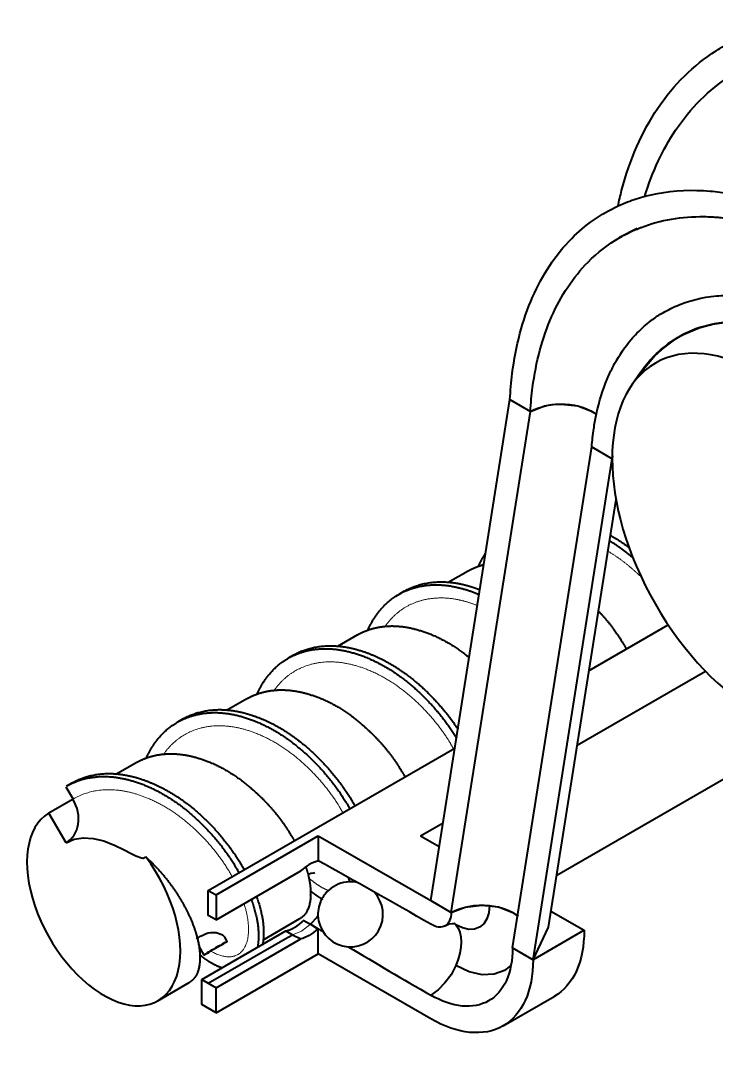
# Model space of a CAD drawing. Header units: inches. Extents: x 0 to 11, y 0 to 8.5.
# Drawn here: x 6.764 to 7.521, y 5.68 to 6.802 of the extents above; entities that cross this region are included whole.
import ezdxf

# ---------------------------------------------------------------- set-up
doc = ezdxf.new("R2010")
doc.units = ezdxf.units.IN
doc.header["$LTSCALE"] = 0.5
doc.header["$MEASUREMENT"] = 0
doc.layers.add('TANGENT_LINES', color=7, linetype='Continuous', lineweight=15)
doc.layers.add('Visible', color=7, linetype='Continuous', lineweight=40)

msp = doc.modelspace()

# ---------------------------------------------------------------- linework, layer by layer
at = {"layer": 'TANGENT_LINES', "flags": 128}
msp.add_lwpolyline([(7.0797, 5.8183), (7.0698, 5.8108), (7.0599, 5.8068)], dxfattribs=at)
at = {"layer": 'TANGENT_LINES', "extrusion": (0, 0, -1)}
msp.add_ellipse((7.2105, 5.7796), major_axis=(-0.0236, -0.0409), ratio=0.57735, start_param=3.316777, end_param=4.537204, dxfattribs=at)
at = {"layer": 'TANGENT_LINES'}
for points, weights, knots in [([(7.4034, 6.2244), (7.414, 6.2181), (7.4239, 6.2102), (7.4328, 6.203), (7.441, 6.1949)], [0.97813158491, 0.983509983555, 1, 0.985161370037, 0.97932025813], [0.462923116, 0.462923116, 0.462923116, 0.466666667, 0.466666667, 0.470035321, 0.470035321, 0.470035321]), ([(7.1605, 6.1423), (7.1697, 6.1554), (7.1825, 6.1631), (7.2075, 6.1782), (7.2402, 6.1716), (7.2506, 6.1695), (7.2612, 6.1653)], [0.975605053274, 0.974157378684, 1, 0.951056516295, 1, 0.983916673201, 0.978403636106], [0.32746656, 0.32746656, 0.32746656, 0.33333333, 0.33333333, 0.34444444, 0.34444444, 0.34809567, 0.34809567, 0.34809567]), ([(7.0401, 6.073), (7.0493, 6.0859), (7.062, 6.0935), (7.0869, 6.1086), (7.1197, 6.102), (7.1525, 6.0954), (7.1828, 6.071), (7.2132, 6.0466), (7.2319, 6.0151), (7.2337, 6.0121), (7.2353, 6.0091)], [0.975578683891, 0.974417400026, 1, 0.951056516295, 1, 0.951056516295, 1, 0.951056516295, 1, 0.995154035902, 0.991267683431], [0.21641448, 0.21641448, 0.21641448, 0.22222222, 0.22222222, 0.23333333, 0.23333333, 0.24444444, 0.24444444, 0.25555556, 0.25555556, 0.25665568, 0.25665568, 0.25665568]), ([(6.9198, 6.0036), (6.9289, 6.0164), (6.9415, 6.024), (6.9664, 6.039), (6.9992, 6.0324), (7.0319, 6.0258), (7.0623, 6.0014), (7.0927, 5.977), (7.1114, 5.9455), (7.1132, 5.9425), (7.1148, 5.9395)], [0.975557569024, 0.974681329467, 1, 0.951056516295, 1, 0.951056516295, 1, 0.951056516295, 1, 0.995152245399, 0.991264811678], [0.10536329, 0.10536329, 0.10536329, 0.11111111, 0.11111111, 0.12222222, 0.12222222, 0.13333333, 0.13333333, 0.14444444, 0.14444444, 0.14554498, 0.14554498, 0.14554498]), ([(6.821, 5.9544), (6.8459, 5.9694), (6.8786, 5.9628), (6.9114, 5.9562), (6.9418, 5.9318), (6.9722, 5.9074), (6.9909, 5.8759), (6.9927, 5.8729), (6.9943, 5.8699)], [1, 0.951056516295, 1, 0.951056516295, 1, 0.951056516295, 1, 0.995155051506, 0.991269312456], [0, 0, 0, 0.01111111, 0.01111111, 0.02222222, 0.02222222, 0.03333333, 0.03333333, 0.03443323, 0.03443323, 0.03443323]), ([(7.1, 5.8545), (7.0943, 5.8566), (7.088, 5.8607), (7.0827, 5.8641), (7.0774, 5.869)], [0.978941301352, 0.984667356146, 1, 0.986975095406, 0.980882600475], [0.174296973, 0.174296973, 0.174296973, 0.177777778, 0.177777778, 0.180734681, 0.180734681, 0.180734681]), ([(7.0072, 5.8405), (7.0109, 5.829), (7.0118, 5.819), (7.0139, 5.7937), (7.0011, 5.7856), (6.9895, 5.7784), (6.9714, 5.7887)], [0.976397790731, 0.980141172293, 1, 0.951056516295, 1, 0.955883501212, 0.991298139891], [0.03993611, 0.03993611, 0.03993611, 0.04444444, 0.04444444, 0.05555556, 0.05555556, 0.06557085, 0.06557085, 0.06557085])]:
    msp.add_rational_spline(points, weights, degree=2, knots=knots, dxfattribs=at)
at = {"layer": 'Visible'}
for p, q in [((7.4354, 6.5756), (7.4161, 6.5658)), ((7.4845, 6.4599), (7.5029, 6.4677)), ((7.5176, 6.4716), (7.5034, 6.4678)), ((7.4876, 6.4615), (7.4845, 6.4599)), ((7.4918, 6.4634), (7.4876, 6.4615)), ((7.4387, 6.4188), (7.4291, 6.4047)), ((7.2105, 5.8439), (7.2967, 6.3894)), ((7.2967, 6.3894), (7.319, 6.3766)), ((7.2967, 6.3894), (7.319, 6.3766)), ((7.2328, 5.831), (7.319, 6.3766)), ((7.2996, 5.7924), (7.3858, 6.338)), ((7.3858, 6.338), (7.4081, 6.3251)), ((7.3858, 6.338), (7.4081, 6.3251)), ((7.3219, 5.7796), (7.4081, 6.3251)), ((7.4083, 6.3282), (7.4081, 6.3251)), ((7.4081, 6.3251), (7.4083, 6.3279)), ((7.4081, 6.3251), (7.4081, 6.3251)), ((7.4081, 6.3251), (7.4081, 6.3251)), ((7.3387, 5.815), (7.4122, 6.2807)), ((7.2513, 6.2028), (7.2294, 6.1902)), ((7.1814, 6.1807), (7.1758, 6.1774)), ((7.3828, 6.0944), (7.4691, 6.1443)), ((7.1308, 6.1333), (7.1088, 6.1206)), ((7.0609, 6.1111), (7.0553, 6.1079)), ((7.37, 6.0131), (7.5098, 6.0938)), ((7.0103, 6.0637), (6.9882, 6.0509)), ((6.9403, 6.0415), (6.9348, 6.0383)), ((7.3476, 5.8716), (7.6034, 6.0193)), ((6.9683, 5.8551), (7.2368, 6.0101)), ((6.8897, 5.9941), (6.8677, 5.9814)), ((6.8198, 5.9719), (6.814, 5.9685)), ((6.813, 5.9679), (6.821, 5.9544)), ((6.821, 5.9544), (6.7945, 5.9391)), ((6.8135, 5.9069), (6.7945, 5.9391)), ((7.1994, 5.9146), (7.2239, 5.9288)), ((6.9767, 5.8503), (7.088, 5.9146)), ((7.088, 5.9146), (7.2105, 5.8439)), ((7.088, 5.9146), (7.088, 5.8874)), ((7.1994, 5.9146), (7.2198, 5.9028)), ((7.0874, 5.887), (7.088, 5.8874)), ((6.9767, 5.8231), (7.0689, 5.8763)), ((6.9683, 5.8551), (6.9767, 5.8503)), ((6.9683, 5.8277), (6.9683, 5.8551)), ((6.9767, 5.8503), (6.9767, 5.8231)), ((7.2105, 5.8439), (7.2328, 5.831)), ((6.9767, 5.8231), (6.9683, 5.8277)), ((7.3414, 5.8326), (7.3776, 5.8117)), ((7.0277, 5.801), (7.0681, 5.8243)), ((7.0724, 5.8224), (7.0797, 5.8183)), ((7.0874, 5.8129), (7.0797, 5.8183)), ((7.0797, 5.8183), (7.088, 5.8132)), ((7.2357, 5.8194), (7.2379, 5.8175)), ((7.3219, 5.7796), (7.3387, 5.815)), ((6.9611, 5.7581), (7.0527, 5.811)), ((6.9889, 5.7996), (6.9862, 5.8041)), ((7.0518, 5.8022), (7.0599, 5.8068)), ((7.0527, 5.811), (7.0599, 5.8068)), ((7.0599, 5.8068), (7.0689, 5.8022)), ((7.0874, 5.8129), (7.088, 5.8132)), ((7.088, 5.786), (7.088, 5.8132)), ((7.3776, 5.8117), (7.3219, 5.7796)), ((6.9579, 5.7944), (6.9636, 5.7847)), ((6.9683, 5.754), (7.0518, 5.8022)), ((6.9767, 5.7489), (7.0689, 5.8022)), ((7.2996, 5.7924), (7.3219, 5.7796)), ((6.9767, 5.7217), (7.088, 5.786)), ((7.2105, 5.7153), (7.088, 5.786)), ((6.9611, 5.7307), (6.9611, 5.7581)), ((6.9611, 5.7581), (6.9683, 5.754)), ((6.9135, 5.735), (6.9476, 5.7547)), ((6.9683, 5.754), (6.9767, 5.7489)), ((6.9767, 5.7217), (6.9767, 5.7489)), ((7.2893, 5.7075), (7.3449, 5.7396)), ((6.9767, 5.7217), (6.9611, 5.7307))]:
    msp.add_line(p, q, dxfattribs=at)
at = {"layer": 'Visible', "flags": 128}
for points in [[(7.5034, 6.4678), (7.4991, 6.4664), (7.4918, 6.4634)], [(7.5029, 6.4677), (7.5053, 6.4684), (7.5174, 6.4715)], [(7.5174, 6.4715), (7.5348, 6.474), (7.5367, 6.4741)], [(7.5352, 6.474), (7.519, 6.4718), (7.5176, 6.4716)], [(7.4384, 6.4182), (7.4563, 6.4396), (7.4792, 6.4569), (7.4845, 6.4599)], [(7.4845, 6.4599), (7.4698, 6.4508), (7.4502, 6.4333), (7.4391, 6.4193)], [(7.319, 6.3766), (7.3343, 6.3825), (7.3428, 6.384), (7.3524, 6.3846), (7.3705, 6.3825), (7.3856, 6.3768), (7.3859, 6.3766), (7.3914, 6.3727)], [(6.8135, 5.9069), (6.8223, 5.9108), (6.8323, 5.9124), (6.8431, 5.9117), (6.8544, 5.9089), (6.8652, 5.9048), (6.8655, 5.9046), (6.8773, 5.8989), (6.8834, 5.8957), (6.8895, 5.8926), (6.8954, 5.8905), (6.8969, 5.8903), (6.8973, 5.8903), (6.8981, 5.8904), (6.9002, 5.8915)], [(7.0766, 5.8724), (7.0799, 5.8737), (7.0833, 5.8743), (7.0842, 5.8744)], [(7.1206, 5.8694), (7.1211, 5.8682), (7.1221, 5.8645)], [(7.2328, 5.831), (7.2481, 5.8369), (7.2662, 5.839), (7.2843, 5.837), (7.2997, 5.8311), (7.3057, 5.8268)], [(7.2744, 5.8386), (7.2737, 5.8308), (7.2717, 5.824), (7.2683, 5.8187), (7.2637, 5.8149), (7.2582, 5.8129), (7.2519, 5.8126), (7.245, 5.8142), (7.2379, 5.8175)], [(7.088, 5.8276), (7.0863, 5.8254), (7.0797, 5.8183)], [(7.2263, 5.8166), (7.2306, 5.8185), (7.2344, 5.8192), (7.2357, 5.8192)], [(7.2357, 5.8192), (7.2366, 5.8191), (7.2372, 5.8191)], [(6.9554, 5.8025), (6.9559, 5.8027), (6.9577, 5.8038), (6.9598, 5.8051), (6.9623, 5.8065), (6.9651, 5.8078), (6.9681, 5.8088), (6.9711, 5.8094), (6.9769, 5.8093), (6.983, 5.807), (6.9836, 5.8066), (6.9852, 5.8054), (6.9862, 5.8041), (6.9863, 5.8041)], [(7.2379, 5.7733), (7.2326, 5.7633), (7.226, 5.7543), (7.2185, 5.7467), (7.2105, 5.741)], [(7.2977, 5.7732), (7.2908, 5.768), (7.2795, 5.7638), (7.2665, 5.7633), (7.2525, 5.7665), (7.2379, 5.7733)]]:
    msp.add_lwpolyline(points, dxfattribs=at)
at = {"layer": 'Visible'}
for start, end in [(92.3295, 131.7221), (77.6936, 92.3295), (182.2735, 43.5208), (131.7221, 151.1984), (151.1984, 182.2735)]:
    msp.add_arc((7.1231, 5.829), 0.0354, start, end, dxfattribs=at)
at = {"layer": 'Visible', "extrusion": (0, 0, -1)}
for centre, major_axis, ratio in [((7.5688, 6.2323), (-0.1137, 0.1969), 0.57735), ((6.9762, 5.7922), (-0.0127, -0.0074), 0.012129)]:
    msp.add_ellipse(centre, major_axis=major_axis, ratio=ratio, dxfattribs=at)
for centre, major_axis, ratio, start_param, end_param in [((7.3525, 6.3573), (0.0472, 0), 0.57735, 3.924699, 5.68241), ((7.337, 6.1814), (-0.0729, -0.1863), 0.114453, 3.788081, 3.788084), ((7.2663, 5.8116), (0.0474, 0), 0.57735, 3.9288, 4.885719), ((7.2662, 5.8117), (0.0472, 0), 0.57735, 4.887574, 5.679733), ((7.2105, 5.8439), (-0.0157, 0.0273), 0.57735, 2.356194, 3.926991), ((7.2115, 5.779), (-0.0223, -0.0416), 0.555371, 9.617315, 10.837743), ((7.0781, 5.8446), (-0.0236, -0.0409), 0.57735, 5.216986, 5.778588), ((7.2662, 5.876), (-0.0787, 0.1364), 0.57735, 2.356194, 3.141593), ((7.2105, 5.8439), (-0.063, 0.1091), 0.57735, 2.356194, 3.926991), ((7.2105, 5.8439), (-0.0787, 0.1364), 0.57735, 2.356194, 3.926991)]:
    msp.add_ellipse(centre, major_axis=major_axis, ratio=ratio, start_param=start_param, end_param=end_param, dxfattribs=at)
at = {"layer": 'Visible'}
for centre, major_axis, ratio, start_param, end_param in [((6.7945, 5.9391), (-0.0195, 0.0319), 0.816406, 3.120587, 4.691383), ((6.8544, 5.8373), (0.0591, -0.1023), 0.57735, 3.156449, 8.058917), ((7.0781, 5.8446), (0.0236, 0.0409), 0.57735, 0.504597, 1.066199), ((7.2115, 5.779), (-0.4467, 0.2593), 0.06463, 4.752187, 5.029852), ((7.0626, 5.8536), (0.0236, 0.0409), 0.57735, 3.626372, 4.227368), ((7.2115, 5.779), (-0.4467, 0.2593), 0.06463, 7.611531, 7.623336), ((7.2115, 5.779), (-0.4467, 0.2593), 0.06463, 7.686936, 7.889196)]:
    msp.add_ellipse(centre, major_axis=major_axis, ratio=ratio, start_param=start_param, end_param=end_param, dxfattribs=at)
for points, knots in [([(7.4144, 6.6003), (7.4156, 6.606), (7.4169, 6.6116), (7.4272, 6.6508), (7.4405, 6.6811), (7.4751, 6.7325), (7.4964, 6.7536), (7.524, 6.771), (7.5268, 6.7727), (7.5296, 6.7743), (7.5398, 6.7801), (7.5506, 6.785), (7.5618, 6.789), (7.5754, 6.7939), (7.5897, 6.7974), (7.6059, 6.7998), (7.6073, 6.7999), (7.6086, 6.8001), (7.6134, 6.8007), (7.6182, 6.8012), (7.6231, 6.8015), (7.6305, 6.802), (7.6381, 6.8021), (7.6458, 6.8019), (7.6527, 6.8018), (7.6597, 6.8014), (7.6668, 6.8007), (7.6676, 6.8006), (7.6683, 6.8005), (7.6691, 6.8004), (7.6712, 6.8002), (7.6733, 6.8), (7.6754, 6.7997), (7.6843, 6.7986), (7.6933, 6.797), (7.7029, 6.795), (7.7033, 6.7949), (7.7038, 6.7948), (7.7154, 6.7923), (7.7271, 6.7891), (7.7388, 6.7852), (7.7616, 6.7778), (7.7847, 6.768), (7.8434, 6.7374), (7.879, 6.7134), (7.9374, 6.6651), (7.9609, 6.6429), (7.9833, 6.619), (7.9928, 6.6089), (8.0021, 6.5984), (8.0417, 6.5516), (8.0697, 6.5124), (8.1187, 6.4306), (8.1397, 6.3881), (8.163, 6.3288), (8.1689, 6.3121), (8.1741, 6.2955), (8.1821, 6.2699), (8.1884, 6.2446), (8.2006, 6.1794), (8.2035, 6.1405), (8.2007, 6.0924), (8.1994, 6.0801), (8.1975, 6.0684), (8.194, 6.0472), (8.1885, 6.0277), (8.1811, 6.0099), (8.1811, 6.0097), (8.181, 6.0096), (8.175, 5.9954), (8.1678, 5.9824), (8.1595, 5.971), (8.1577, 5.9685), (8.1559, 5.9661), (8.154, 5.9638), (8.1529, 5.9624), (8.1518, 5.9611), (8.1507, 5.9598), (8.1457, 5.954), (8.1403, 5.9487), (8.1346, 5.9438), (8.1344, 5.9436), (8.1342, 5.9434), (8.1141, 5.9264), (8.0904, 5.9154), (8.037, 5.906), (8.0074, 5.9076), (7.9591, 5.9201), (7.9415, 5.9264), (7.9236, 5.9346)], [0.2938254, 0.2938254, 0.2938254, 0.2938254, 0.2958984, 0.2958984, 0.3085938, 0.3085938, 0.3212891, 0.3212891, 0.3227134, 0.3227134, 0.3227134, 0.3277975, 0.3277975, 0.3277975, 0.3339844, 0.3339844, 0.334546, 0.334546, 0.334546, 0.3365055, 0.3365055, 0.3365055, 0.3395089, 0.3395089, 0.3395089, 0.3422178, 0.3422178, 0.3422178, 0.3425123, 0.3425123, 0.3425123, 0.3433162, 0.3433162, 0.3433162, 0.3466797, 0.3466797, 0.3468542, 0.3468542, 0.3468542, 0.3511282, 0.3511282, 0.3511282, 0.359375, 0.359375, 0.3720703, 0.3720703, 0.3809903, 0.3809903, 0.3809903, 0.3847656, 0.3847656, 0.3974609, 0.3974609, 0.4101562, 0.4101562, 0.41516, 0.41516, 0.41516, 0.4228516, 0.4228516, 0.4355469, 0.4355469, 0.4400702, 0.4400702, 0.4400702, 0.4482422, 0.4482422, 0.4483172, 0.4483172, 0.4483172, 0.4549232, 0.4549232, 0.4549232, 0.4563413, 0.4563413, 0.4563413, 0.4571616, 0.4571616, 0.4571616, 0.4607994, 0.4607994, 0.4607994, 0.4609375, 0.4609375, 0.4736328, 0.4736328, 0.4863281, 0.4863281, 0.4932566, 0.4932566, 0.4932566, 0.4932566]), ([(7.4435, 6.6108), (7.4517, 6.6375), (7.463, 6.6618), (7.4934, 6.707), (7.5134, 6.727), (7.539, 6.7433), (7.5413, 6.7448), (7.5437, 6.7462), (7.5455, 6.7472), (7.5473, 6.7482), (7.5492, 6.7492), (7.5674, 6.759), (7.5874, 6.7659), (7.6087, 6.7698), (7.6108, 6.7702), (7.6129, 6.7705), (7.6177, 6.7712), (7.6203, 6.7716), (7.623, 6.7719), (7.6303, 6.7727), (7.6378, 6.7732), (7.6454, 6.7733), (7.646, 6.7733), (7.6466, 6.7733), (7.6473, 6.7733), (7.6486, 6.7734), (7.65, 6.7734), (7.6514, 6.7734), (7.661, 6.7733), (7.6709, 6.7727), (7.6809, 6.7715), (7.6812, 6.7715), (7.6814, 6.7714), (7.6817, 6.7714), (7.6819, 6.7714), (7.6821, 6.7714), (7.6823, 6.7713), (7.6905, 6.7703), (7.6987, 6.769), (7.7091, 6.7668), (7.7111, 6.7664), (7.7132, 6.7659), (7.7173, 6.765), (7.7215, 6.7639), (7.7257, 6.7628), (7.729, 6.7619), (7.7323, 6.761), (7.7356, 6.76), (7.7408, 6.7585), (7.7459, 6.7568), (7.7511, 6.755), (7.7693, 6.7486), (7.7878, 6.7407), (7.8397, 6.714), (7.8733, 6.6918), (7.938, 6.6388), (7.9692, 6.6082), (7.9982, 6.5743), (7.9984, 6.574), (7.9986, 6.5738), (8.0058, 6.5654), (8.0129, 6.5568), (8.0198, 6.548), (8.0221, 6.545), (8.0244, 6.5421), (8.0267, 6.5391), (8.0392, 6.5227), (8.0512, 6.5057), (8.0625, 6.4884), (8.0673, 6.4809), (8.0721, 6.4734), (8.0821, 6.457), (8.0873, 6.448), (8.0923, 6.4389), (8.0948, 6.4344), (8.0973, 6.43), (8.0996, 6.4255), (8.1133, 6.3999), (8.1253, 6.3739), (8.1479, 6.3175), (8.1577, 6.2871), (8.1649, 6.2574), (8.1671, 6.2482), (8.1691, 6.2392), (8.1783, 6.1921), (8.1812, 6.1556), (8.179, 6.111), (8.1779, 6.1002), (8.1764, 6.0898), (8.1755, 6.0838), (8.1744, 6.0779), (8.1732, 6.0722), (8.1729, 6.071), (8.1726, 6.0697), (8.1723, 6.0685), (8.1721, 6.0676), (8.1719, 6.0667), (8.1717, 6.0659), (8.1703, 6.0601), (8.1688, 6.0546), (8.1671, 6.0492), (8.1664, 6.0469), (8.1656, 6.0446), (8.1648, 6.0424), (8.1637, 6.0392), (8.1625, 6.036), (8.1539, 6.0151), (8.1446, 5.9994), (8.1334, 5.9861), (8.1302, 5.9824), (8.1269, 5.9788), (8.1234, 5.9755), (8.123, 5.9751), (8.1226, 5.9747), (8.1222, 5.9743), (8.1206, 5.9728), (8.1191, 5.9714), (8.1165, 5.9692), (8.1154, 5.9683), (8.1143, 5.9674), (8.112, 5.9656), (8.1097, 5.9638), (8.1074, 5.9622), (8.1053, 5.9607), (8.1032, 5.9593), (8.101, 5.958), (8.0998, 5.9572), (8.0985, 5.9564), (8.0972, 5.9557), (8.0835, 5.9477), (8.0684, 5.9422), (8.0271, 5.9348), (7.9994, 5.9363), (7.9594, 5.9467), (7.9484, 5.9503), (7.9373, 5.9547)], [0.2975702, 0.2975702, 0.2975702, 0.2975702, 0.3085938, 0.3085938, 0.3212891, 0.3212891, 0.3225617, 0.3225617, 0.3225617, 0.323513, 0.323513, 0.323513, 0.3330484, 0.3330484, 0.3330484, 0.3339844, 0.3339844, 0.3351531, 0.3351531, 0.3351531, 0.3383429, 0.3383429, 0.3383429, 0.3386065, 0.3386065, 0.3386065, 0.3391812, 0.3391812, 0.3391812, 0.3432168, 0.3432168, 0.3432168, 0.3433178, 0.3433178, 0.3433178, 0.3434085, 0.3434085, 0.3434085, 0.3466797, 0.3466797, 0.3474849, 0.3474849, 0.3474849, 0.3491217, 0.3491217, 0.3491217, 0.3503988, 0.3503988, 0.3503988, 0.352385, 0.352385, 0.352385, 0.359375, 0.359375, 0.3720703, 0.3720703, 0.3847656, 0.3847656, 0.3848557, 0.3848557, 0.3848557, 0.3880234, 0.3880234, 0.3880234, 0.3890923, 0.3890923, 0.3890923, 0.3949526, 0.3949526, 0.3949526, 0.3974609, 0.3974609, 0.4004158, 0.4004158, 0.4004158, 0.4018717, 0.4018717, 0.4018717, 0.4101562, 0.4101562, 0.4198658, 0.4198658, 0.4198658, 0.4228516, 0.4228516, 0.4355469, 0.4355469, 0.4398067, 0.4398067, 0.4398067, 0.4422487, 0.4422487, 0.4422487, 0.4427859, 0.4427859, 0.4427859, 0.4431679, 0.4431679, 0.4431679, 0.4456639, 0.4456639, 0.4456639, 0.446716, 0.446716, 0.446716, 0.4482422, 0.4482422, 0.4570586, 0.4570586, 0.4570586, 0.4595519, 0.4595519, 0.4595519, 0.4598526, 0.4598526, 0.4598526, 0.4609375, 0.4609375, 0.4616648, 0.4616648, 0.4616648, 0.4631843, 0.4631843, 0.4631843, 0.4645198, 0.4645198, 0.4645198, 0.4652997, 0.4652997, 0.4652997, 0.4736328, 0.4736328, 0.4863281, 0.4863281, 0.490975, 0.490975, 0.490975, 0.490975]), ([(7.2967, 6.3894), (7.2972, 6.3991), (7.2981, 6.4085), (7.303, 6.448), (7.3104, 6.476), (7.3322, 6.5257), (7.3465, 6.5473), (7.3787, 6.5798), (7.3957, 6.5917), (7.4146, 6.6004), (7.4179, 6.602), (7.4214, 6.6034), (7.431, 6.6072), (7.4373, 6.6092), (7.4438, 6.6109), (7.4615, 6.6156), (7.4804, 6.6177), (7.505, 6.6172), (7.5098, 6.6169), (7.5146, 6.6165), (7.5182, 6.6162), (7.5218, 6.6159), (7.5254, 6.6154), (7.5397, 6.6136), (7.5544, 6.6105), (7.5692, 6.6062), (7.5745, 6.6047), (7.5797, 6.603), (7.5983, 6.5966), (7.6118, 6.591), (7.6253, 6.5846)], [0, 0, 0, 0, 0.00390625, 0.00390625, 0.01660156, 0.01660156, 0.02929688, 0.02929688, 0.04005985, 0.04005985, 0.04005985, 0.04199219, 0.04199219, 0.04537879, 0.04537879, 0.04537879, 0.0546875, 0.0546875, 0.05691297, 0.05691297, 0.05691297, 0.0585636, 0.0585636, 0.0585636, 0.06508414, 0.06508414, 0.06508414, 0.06738281, 0.06738281, 0.07317815, 0.07317815, 0.07317815, 0.07317815]), ([(7.319, 6.3766), (7.3195, 6.3855), (7.3203, 6.3942), (7.325, 6.4307), (7.332, 6.4566), (7.3522, 6.5027), (7.3655, 6.5228), (7.3921, 6.5496), (7.4036, 6.5586), (7.4162, 6.5658), (7.4223, 6.5694), (7.4286, 6.5725), (7.4351, 6.5752), (7.4361, 6.5757), (7.4372, 6.5761), (7.4387, 6.5767), (7.4391, 6.5768), (7.4395, 6.577), (7.4605, 6.5851), (7.4836, 6.589), (7.511, 6.5887), (7.5138, 6.5886), (7.5166, 6.5884), (7.5185, 6.5883), (7.5203, 6.5882), (7.5221, 6.5881), (7.5241, 6.5879), (7.526, 6.5877), (7.528, 6.5875), (7.5314, 6.5872), (7.5348, 6.5868), (7.5382, 6.5863), (7.5421, 6.5857), (7.5461, 6.585), (7.55, 6.5843), (7.5508, 6.5841), (7.5515, 6.584), (7.5523, 6.5838), (7.5637, 6.5815), (7.5752, 6.5784), (7.5926, 6.5726), (7.5983, 6.5705), (7.6041, 6.5682), (7.6057, 6.5676), (7.6073, 6.5669), (7.6088, 6.5663), (7.6124, 6.5648), (7.6159, 6.5633), (7.6194, 6.5617), (7.6216, 6.5607), (7.6239, 6.5596), (7.6261, 6.5586), (7.633, 6.5553), (7.6399, 6.5517), (7.6468, 6.5479), (7.6514, 6.5454), (7.6559, 6.5428), (7.6604, 6.5401), (7.6618, 6.5393), (7.6632, 6.5385), (7.6646, 6.5376), (7.666, 6.5367), (7.6675, 6.5358), (7.6743, 6.5315), (7.6797, 6.5279), (7.685, 6.5243), (7.6969, 6.5161), (7.7087, 6.5072), (7.7203, 6.4976), (7.726, 6.4929), (7.7317, 6.4881), (7.7372, 6.4831), (7.7389, 6.4816), (7.7405, 6.4802), (7.7422, 6.4787), (7.7443, 6.4767), (7.7465, 6.4747), (7.7492, 6.4721), (7.7497, 6.4716), (7.7503, 6.4711), (7.7511, 6.4703), (7.7519, 6.4696), (7.7527, 6.4688), (7.7553, 6.4663), (7.758, 6.4637), (7.7607, 6.461), (7.7641, 6.4576), (7.7675, 6.4542), (7.7708, 6.4507), (7.7722, 6.4493), (7.7735, 6.4478), (7.7749, 6.4464), (7.7821, 6.4388), (7.7891, 6.4309), (7.796, 6.4228), (7.8011, 6.4168), (7.8061, 6.4107), (7.811, 6.4046), (7.8125, 6.4027), (7.814, 6.4008), (7.8154, 6.3989), (7.817, 6.3968), (7.8186, 6.3948), (7.8282, 6.3821), (7.8359, 6.3713), (7.8432, 6.3603), (7.8473, 6.3542), (7.8512, 6.3481), (7.8551, 6.3419), (7.86, 6.3339), (7.8648, 6.3258), (7.8694, 6.3177), (7.8725, 6.3122), (7.8755, 6.3067), (7.8814, 6.2954), (7.8844, 6.2896), (7.8872, 6.2838), (7.8891, 6.28), (7.8909, 6.2762), (7.8927, 6.2724), (7.8938, 6.27), (7.8949, 6.2675), (7.896, 6.2651), (7.8968, 6.2634), (7.8976, 6.2616), (7.8983, 6.2599), (7.9001, 6.2558), (7.9019, 6.2517), (7.9036, 6.2476), (7.9094, 6.2335), (7.9145, 6.2195), (7.9191, 6.2051), (7.9193, 6.2047), (7.9194, 6.2043), (7.9294, 6.173), (7.936, 6.1424), (7.9396, 6.1086), (7.94, 6.1037), (7.9403, 6.0988), (7.9403, 6.0984), (7.9403, 6.098), (7.9404, 6.0976), (7.9407, 6.092), (7.9409, 6.0865), (7.9409, 6.0812), (7.941, 6.0779), (7.9409, 6.0747), (7.9409, 6.0715), (7.9408, 6.0671), (7.9406, 6.0627), (7.9403, 6.0584), (7.94, 6.0548), (7.9397, 6.0512), (7.9393, 6.0477), (7.9392, 6.0465), (7.939, 6.0453), (7.9389, 6.0442), (7.9384, 6.0406), (7.9379, 6.037), (7.9373, 6.0336), (7.9372, 6.0333), (7.9372, 6.0331), (7.9328, 6.0086), (7.9249, 5.9874), (7.9128, 5.9691), (7.912, 5.9679), (7.9112, 5.9668), (7.9064, 5.9601), (7.9011, 5.954), (7.8953, 5.9487), (7.8912, 5.945), (7.8869, 5.9416), (7.8823, 5.9385), (7.8811, 5.9377), (7.8798, 5.9369), (7.8786, 5.9361), (7.8781, 5.9358), (7.8775, 5.9355), (7.877, 5.9352), (7.8749, 5.934), (7.8727, 5.9328), (7.8531, 5.9233), (7.8331, 5.9196), (7.7894, 5.9222), (7.7656, 5.9284), (7.7164, 5.9507), (7.6909, 5.9668), (7.651, 5.999), (7.6365, 6.0123), (7.6222, 6.027)], [0, 0, 0, 0, 0.0039063, 0.0039063, 0.0166016, 0.0166016, 0.0292969, 0.0292969, 0.0374299, 0.0374299, 0.0374299, 0.0413661, 0.0413661, 0.0413661, 0.0419922, 0.0419922, 0.0422411, 0.0422411, 0.0422411, 0.0546875, 0.0546875, 0.0561122, 0.0561122, 0.0561122, 0.0570254, 0.0570254, 0.0570254, 0.0579918, 0.0579918, 0.0579918, 0.0596597, 0.0596597, 0.0596597, 0.0615598, 0.0615598, 0.0615598, 0.0619241, 0.0619241, 0.0619241, 0.0673828, 0.0673828, 0.0700639, 0.0700639, 0.0700639, 0.0707945, 0.0707945, 0.0707945, 0.0724273, 0.0724273, 0.0724273, 0.0734632, 0.0734632, 0.0734632, 0.076659, 0.076659, 0.076659, 0.0787473, 0.0787473, 0.0787473, 0.0793963, 0.0793963, 0.0793963, 0.0800781, 0.0800781, 0.0825749, 0.0825749, 0.0825749, 0.0881589, 0.0881589, 0.0881589, 0.0908962, 0.0908962, 0.0908962, 0.0917018, 0.0917018, 0.0917018, 0.0927734, 0.0927734, 0.0930472, 0.0930472, 0.0930472, 0.0934406, 0.0934406, 0.0934406, 0.0947854, 0.0947854, 0.0947854, 0.0965146, 0.0965146, 0.0965146, 0.0972131, 0.0972131, 0.0972131, 0.1009481, 0.1009481, 0.1009481, 0.1037158, 0.1037158, 0.1037158, 0.104556, 0.104556, 0.104556, 0.1054688, 0.1054688, 0.110101, 0.110101, 0.110101, 0.1126507, 0.1126507, 0.1126507, 0.1159454, 0.1159454, 0.1159454, 0.1181641, 0.1181641, 0.120483, 0.120483, 0.120483, 0.1220011, 0.1220011, 0.1220011, 0.122961, 0.122961, 0.122961, 0.1236545, 0.1236545, 0.1236545, 0.1252851, 0.1252851, 0.1252851, 0.1308594, 0.1308594, 0.1310203, 0.1310203, 0.1310203, 0.1435547, 0.1435547, 0.1457098, 0.1457098, 0.1457098, 0.1458974, 0.1458974, 0.1458974, 0.1483715, 0.1483715, 0.1483715, 0.1498692, 0.1498692, 0.1498692, 0.1519558, 0.1519558, 0.1519558, 0.1537036, 0.1537036, 0.1537036, 0.1543015, 0.1543015, 0.1543015, 0.1561175, 0.1561175, 0.1561175, 0.15625, 0.15625, 0.1689453, 0.1689453, 0.1698429, 0.1698429, 0.1698429, 0.1749753, 0.1749753, 0.1749753, 0.1786154, 0.1786154, 0.1786154, 0.1795984, 0.1795984, 0.1795984, 0.1799908, 0.1799908, 0.1799908, 0.1816406, 0.1816406, 0.1943359, 0.1943359, 0.2070312, 0.2070312, 0.2197266, 0.2197266, 0.2270643, 0.2270643, 0.2270643, 0.2270643]), ([(7.3858, 6.338), (7.3863, 6.3447), (7.387, 6.3513), (7.3887, 6.3627), (7.3896, 6.3677), (7.3906, 6.3725), (7.3911, 6.3749), (7.3916, 6.3772), (7.3922, 6.3795), (7.3953, 6.3924), (7.3994, 6.4046), (7.4064, 6.4203), (7.4085, 6.4245), (7.4107, 6.4286), (7.416, 6.4382), (7.422, 6.447), (7.4288, 6.455), (7.4308, 6.4573), (7.4329, 6.4596), (7.4399, 6.4668), (7.445, 6.4714), (7.4505, 6.4755), (7.4542, 6.4783), (7.4579, 6.4809), (7.4619, 6.4832), (7.4671, 6.4864), (7.4726, 6.4892), (7.4917, 6.4973), (7.5062, 6.5009), (7.5215, 6.5023), (7.525, 6.5026), (7.5284, 6.5028), (7.5511, 6.5034), (7.5715, 6.5005), (7.6068, 6.4902), (7.6215, 6.4845), (7.6362, 6.4773), (7.6427, 6.4741), (7.6493, 6.4705), (7.6771, 6.4545), (7.698, 6.4393), (7.7379, 6.4043), (7.7569, 6.3845), (7.7917, 6.3417), (7.8074, 6.3187), (7.8344, 6.2716), (7.8457, 6.2474), (7.863, 6.1997), (7.869, 6.1762), (7.8755, 6.132), (7.8759, 6.1113), (7.8734, 6.0922), (7.8733, 6.0916), (7.8732, 6.091), (7.8707, 6.0733), (7.8655, 6.0578), (7.8508, 6.0331), (7.8414, 6.0237), (7.8303, 6.0172), (7.8293, 6.0166), (7.8282, 6.016), (7.8255, 6.0146), (7.8238, 6.0139), (7.8221, 6.0131), (7.8183, 6.0115), (7.8143, 6.0102), (7.8101, 6.0092), (7.8019, 6.0073), (7.793, 6.0065), (7.7675, 6.008), (7.7498, 6.0129), (7.7259, 6.0241), (7.7203, 6.027), (7.7147, 6.0302)], [0, 0, 0, 0, 0.0039063, 0.0039063, 0.0069358, 0.0069358, 0.0069358, 0.0083947, 0.0083947, 0.0083947, 0.0166016, 0.0166016, 0.0197353, 0.0197353, 0.0197353, 0.0271037, 0.0271037, 0.0271037, 0.0292969, 0.0292969, 0.0342406, 0.0342406, 0.0342406, 0.0375489, 0.0375489, 0.0375489, 0.0419922, 0.0419922, 0.0523791, 0.0523791, 0.0523791, 0.0546875, 0.0546875, 0.0673828, 0.0673828, 0.0761409, 0.0761409, 0.0761409, 0.0800781, 0.0800781, 0.0927734, 0.0927734, 0.1054688, 0.1054688, 0.1181641, 0.1181641, 0.1308594, 0.1308594, 0.1435547, 0.1435547, 0.15625, 0.15625, 0.1566756, 0.1566756, 0.1566756, 0.1689453, 0.1689453, 0.1805606, 0.1805606, 0.1805606, 0.1816406, 0.1816406, 0.1833089, 0.1833089, 0.1833089, 0.187022, 0.187022, 0.187022, 0.1943359, 0.1943359, 0.2070312, 0.2070312, 0.2108251, 0.2108251, 0.2108251, 0.2108251]), ([(7.4381, 6.4179), (7.4426, 6.4245), (7.4475, 6.4305), (7.4629, 6.4466), (7.4746, 6.4552), (7.4876, 6.4615), (7.489, 6.4621), (7.4903, 6.4628), (7.4917, 6.4634), (7.4918, 6.4634), (7.4918, 6.4634), (7.4925, 6.4637), (7.4932, 6.464), (7.4939, 6.4643), (7.497, 6.4656), (7.5002, 6.4668), (7.5034, 6.4678), (7.5049, 6.4683), (7.5064, 6.4688), (7.5079, 6.4692), (7.511, 6.4701), (7.5141, 6.4708), (7.5173, 6.4715), (7.5226, 6.4726), (7.5279, 6.4734), (7.5334, 6.4738), (7.534, 6.4739), (7.5346, 6.4739), (7.5352, 6.474), (7.5367, 6.4741), (7.5383, 6.4742), (7.5398, 6.4743), (7.5447, 6.4745), (7.5497, 6.4745), (7.5547, 6.4742), (7.5551, 6.4742), (7.5554, 6.4742), (7.5558, 6.4741), (7.5682, 6.4734), (7.5811, 6.4713), (7.5991, 6.4664), (7.6039, 6.4649), (7.6088, 6.4633), (7.6125, 6.462), (7.6162, 6.4606), (7.6199, 6.4591), (7.6268, 6.4564), (7.6338, 6.4532), (7.6407, 6.4497), (7.6411, 6.4495), (7.6415, 6.4493), (7.6419, 6.4491), (7.6434, 6.4484), (7.6448, 6.4476), (7.6463, 6.4469), (7.6471, 6.4464), (7.648, 6.446), (7.6488, 6.4455), (7.6497, 6.445), (7.6506, 6.4445), (7.6515, 6.444), (7.6515, 6.444), (7.6515, 6.444), (7.6545, 6.4424), (7.6575, 6.4407), (7.6605, 6.4389), (7.6619, 6.4381), (7.6632, 6.4372), (7.6646, 6.4364), (7.6676, 6.4345), (7.6706, 6.4326), (7.6737, 6.4306), (7.6852, 6.4229), (7.6966, 6.4143), (7.7079, 6.4047), (7.7081, 6.4046), (7.7083, 6.4044), (7.7093, 6.4036), (7.7103, 6.4027), (7.7112, 6.4019), (7.7143, 6.3992), (7.7174, 6.3965), (7.7204, 6.3937), (7.7282, 6.3865), (7.7358, 6.379), (7.7432, 6.3711), (7.7454, 6.3687), (7.7477, 6.3662), (7.7499, 6.3637), (7.7526, 6.3607), (7.7552, 6.3577), (7.7578, 6.3546), (7.7582, 6.3542), (7.7586, 6.3537), (7.759, 6.3532), (7.759, 6.3532), (7.759, 6.3532), (7.7668, 6.344), (7.7742, 6.3343), (7.7813, 6.3245), (7.7866, 6.317), (7.7916, 6.3095), (7.7964, 6.3018), (7.7982, 6.2989), (7.8, 6.296), (7.8021, 6.2924), (7.8026, 6.2917), (7.803, 6.291), (7.8034, 6.2902), (7.8039, 6.2895), (7.8043, 6.2887), (7.8059, 6.2859), (7.8076, 6.283), (7.8091, 6.2802), (7.8111, 6.2767), (7.8129, 6.2732), (7.8147, 6.2697), (7.816, 6.2671), (7.8173, 6.2645), (7.8186, 6.2619), (7.8198, 6.2594), (7.821, 6.257), (7.8222, 6.2545), (7.8234, 6.2519), (7.8246, 6.2493), (7.8257, 6.2467), (7.8282, 6.241), (7.8306, 6.2352), (7.8328, 6.2295), (7.8328, 6.2295), (7.8328, 6.2295), (7.8332, 6.2284), (7.8336, 6.2274), (7.834, 6.2263), (7.8347, 6.2244), (7.8354, 6.2224), (7.8361, 6.2205), (7.8375, 6.2164), (7.8389, 6.2124), (7.8402, 6.2083), (7.8407, 6.2065), (7.8413, 6.2047), (7.8418, 6.2028), (7.843, 6.199), (7.844, 6.1953), (7.8449, 6.1915), (7.8466, 6.185), (7.848, 6.1785), (7.8492, 6.1722), (7.8495, 6.1707), (7.8497, 6.1692), (7.85, 6.1676), (7.85, 6.1675), (7.85, 6.1675), (7.8502, 6.1662), (7.8504, 6.165), (7.8506, 6.1638), (7.8514, 6.1585), (7.852, 6.1534), (7.8524, 6.1483), (7.8528, 6.1437), (7.853, 6.1392), (7.8531, 6.1348), (7.8531, 6.1338), (7.8532, 6.1328), (7.8532, 6.1319), (7.8532, 6.1253), (7.8529, 6.1189), (7.852, 6.1108), (7.8517, 6.1087), (7.8514, 6.1067), (7.8512, 6.1054), (7.851, 6.1042), (7.8508, 6.103), (7.8496, 6.0965), (7.848, 6.0905), (7.846, 6.0848), (7.8449, 6.0816), (7.8436, 6.0785), (7.8422, 6.0756), (7.8414, 6.0737), (7.8404, 6.0719), (7.8394, 6.0702), (7.8394, 6.0701), (7.8394, 6.0701), (7.8383, 6.0682), (7.8372, 6.0664), (7.836, 6.0646), (7.8298, 6.0555), (7.8219, 6.0483), (7.8104, 6.0422), (7.808, 6.0411), (7.8055, 6.0402), (7.8007, 6.0383), (7.7955, 6.037), (7.7901, 6.0363), (7.7884, 6.0361), (7.7867, 6.0359), (7.7849, 6.0358)], [0.0232317, 0.0232317, 0.0232317, 0.0232317, 0.0292969, 0.0292969, 0.0408057, 0.0408057, 0.0408057, 0.0419922, 0.0419922, 0.0420258, 0.0420258, 0.0420258, 0.0426287, 0.0426287, 0.0426287, 0.0452872, 0.0452872, 0.0452872, 0.0465017, 0.0465017, 0.0465017, 0.0490135, 0.0490135, 0.0490135, 0.0531079, 0.0531079, 0.0531079, 0.0535405, 0.0535405, 0.0535405, 0.0546875, 0.0546875, 0.0546875, 0.0582764, 0.0582764, 0.0582764, 0.0585262, 0.0585262, 0.0585262, 0.0673828, 0.0673828, 0.0706304, 0.0706304, 0.0706304, 0.0730924, 0.0730924, 0.0730924, 0.0776926, 0.0776926, 0.0776926, 0.0779593, 0.0779593, 0.0779593, 0.0789166, 0.0789166, 0.0789166, 0.0794703, 0.0794703, 0.0794703, 0.0800781, 0.0800781, 0.0800783, 0.0800783, 0.0800783, 0.0820609, 0.0820609, 0.0820609, 0.0829765, 0.0829765, 0.0829765, 0.084995, 0.084995, 0.084995, 0.0927734, 0.0927734, 0.0928974, 0.0928974, 0.0928974, 0.0935916, 0.0935916, 0.0935916, 0.0957661, 0.0957661, 0.0957661, 0.1013546, 0.1013546, 0.1013546, 0.1030822, 0.1030822, 0.1030822, 0.1051526, 0.1051526, 0.1051526, 0.1054669, 0.1054669, 0.1054669, 0.1054688, 0.1054688, 0.1117045, 0.1117045, 0.1117045, 0.1164006, 0.1164006, 0.1164006, 0.1181641, 0.1181641, 0.1186017, 0.1186017, 0.1186017, 0.1190555, 0.1190555, 0.1190555, 0.120776, 0.120776, 0.120776, 0.1228717, 0.1228717, 0.1228717, 0.1244173, 0.1244173, 0.1244173, 0.1258976, 0.1258976, 0.1258976, 0.1274401, 0.1274401, 0.1274401, 0.1308594, 0.1308594, 0.1308595, 0.1308595, 0.1308595, 0.1314978, 0.1314978, 0.1314978, 0.1326639, 0.1326639, 0.1326639, 0.1351138, 0.1351138, 0.1351138, 0.1362256, 0.1362256, 0.1362256, 0.1385434, 0.1385434, 0.1385434, 0.1425806, 0.1425806, 0.1425806, 0.1435547, 0.1435547, 0.1435885, 0.1435885, 0.1435885, 0.1443895, 0.1443895, 0.1443895, 0.1477915, 0.1477915, 0.1477915, 0.1508976, 0.1508976, 0.1508976, 0.1515795, 0.1515795, 0.1515795, 0.15625, 0.15625, 0.1578573, 0.1578573, 0.1578573, 0.158852, 0.158852, 0.158852, 0.164056, 0.164056, 0.164056, 0.1670316, 0.1670316, 0.1670316, 0.1689093, 0.1689093, 0.1689093, 0.1689453, 0.1689453, 0.1709888, 0.1709888, 0.1709888, 0.1816406, 0.1816406, 0.1843222, 0.1843222, 0.1843222, 0.1895438, 0.1895438, 0.1895438, 0.1911795, 0.1911795, 0.1911795, 0.1911795])]:
    msp.add_open_spline(points, degree=3, knots=knots, dxfattribs=at)
msp.add_open_spline([(7.4081, 6.3251), (7.4082, 6.3261), (7.4083, 6.3271), (7.4083, 6.3281)], degree=3, dxfattribs=at)
for points, weights in [([(7.4061, 6.2417), (7.4169, 6.2357), (7.427, 6.228)], [0.976240444403, 0.97876276598, 0.990218293005]), ([(7.2624, 6.2078), (7.2658, 6.2155), (7.2703, 6.2222)], [0.9834887006, 0.976802584979, 0.975732255461])]:
    msp.add_rational_spline(points, weights, degree=2, dxfattribs=at)
for points, weights, knots in [([(7.4052, 6.2358), (7.4174, 6.2284), (7.4288, 6.2189), (7.43, 6.2178), (7.4313, 6.2168)], [0.977742956402, 0.982890154912, 1, 0.998103900936, 0.996354713837], [0.462782403, 0.462782403, 0.462782403, 0.466666667, 0.466666667, 0.467097118, 0.467097118, 0.467097118]), ([(7.2513, 6.2029), (7.2566, 6.2059), (7.2625, 6.208), (7.2653, 6.2091), (7.2683, 6.2099)], [0.997690029638, 0.987544966155, 0.982044040129, 0.979387954306, 0.977814592232], [0.444713146, 0.444713146, 0.444713146, 0.447133326, 0.447133326, 0.448301894, 0.448301894, 0.448301894]), ([(7.142, 6.1384), (7.1533, 6.1639), (7.1745, 6.1767), (7.1752, 6.1771), (7.1758, 6.1775), (7.2029, 6.1931), (7.2383, 6.1853), (7.2506, 6.1827), (7.2632, 6.1773)], [0.983318407709, 0.96172106694, 1, 0.99880979298, 0.997677472838, 0.952246723315, 1, 0.982866821036, 0.977728939472], [0.32464328, 0.32464328, 0.32464328, 0.33333333, 0.33333333, 0.33360353, 0.33360353, 0.34444444, 0.34444444, 0.34833401, 0.34833401, 0.34833401]), ([(7.1813, 6.1806), (7.2024, 6.1928), (7.2294, 6.1907), (7.2365, 6.1902), (7.2439, 6.1886), (7.2496, 6.1873), (7.2555, 6.1855), (7.2597, 6.1841), (7.2639, 6.1825)], [0.997763776182, 0.962015721986, 0.983739833576, 0.989703996368, 1, 0.991932509949, 0.986524593381, 0.982632564944, 0.980118075936], [0.33359325, 0.33359325, 0.33359325, 0.34210705, 0.34210705, 0.34444444, 0.34444444, 0.34627592, 0.34627592, 0.34759402, 0.34759402, 0.34759402]), ([(7.3932, 6.1591), (7.4091, 6.1423), (7.4201, 6.1237), (7.4219, 6.1207), (7.4235, 6.1177)], [0.976513896701, 0.970617016732, 1, 0.995152717653, 0.991265569093], [0.471107276, 0.471107276, 0.471107276, 0.477777778, 0.477777778, 0.478878204, 0.478878204, 0.478878204]), ([(7.1308, 6.1333), (7.1362, 6.1364), (7.1421, 6.1385), (7.1509, 6.1416), (7.1605, 6.1426), (7.1735, 6.1438), (7.1873, 6.141), (7.2201, 6.1344), (7.2505, 6.1101), (7.2514, 6.1093), (7.2524, 6.1085)], [0.997718509554, 0.987377783514, 0.981855867909, 0.973900838955, 0.975946819552, 0.978728715402, 1, 0.951056516295, 1, 0.998372070731, 0.996852435906], [0.33359864, 0.33359864, 0.33359864, 0.33606391, 0.33606391, 0.33961545, 0.33961545, 0.34444444, 0.34444444, 0.35555556, 0.35555556, 0.35592513, 0.35592513, 0.35592513]), ([(7.0215, 6.0691), (7.0329, 6.0943), (7.054, 6.1071), (7.0547, 6.1075), (7.0553, 6.1079), (7.0824, 6.1235), (7.1178, 6.1158), (7.1541, 6.1078), (7.1878, 6.0797), (7.2187, 6.0539), (7.2387, 6.0207)], [0.983147098804, 0.961873724038, 1, 0.998812799866, 0.997683194494, 0.952243716429, 1, 0.951056516295, 1, 0.954836529533, 0.99302385105], [0.21356683, 0.21356683, 0.21356683, 0.22222222, 0.22222222, 0.22249174, 0.22249174, 0.23333333, 0.23333333, 0.24444444, 0.24444444, 0.25469742, 0.25469742, 0.25469742]), ([(7.0608, 6.1111), (7.0818, 6.1232), (7.1087, 6.1211), (7.116, 6.1206), (7.1234, 6.119), (7.1291, 6.1177), (7.1349, 6.1159), (7.1409, 6.114), (7.1469, 6.1115), (7.1712, 6.1014), (7.1933, 6.0829), (7.2209, 6.0599), (7.2401, 6.0306)], [0.997769039579, 0.962097640098, 0.983638652189, 0.989616390362, 1, 0.991921709469, 0.98651011828, 0.981057207137, 0.978311873725, 0.967274778771, 1, 0.959526384906, 0.985991753095], [0.22248151, 0.22248151, 0.22248151, 0.23097605, 0.23097605, 0.23333333, 0.23333333, 0.23516726, 0.23516726, 0.23701519, 0.23701519, 0.24444444, 0.24444444, 0.25363273, 0.25363273, 0.25363273]), ([(7.0102, 6.0637), (7.0157, 6.0668), (7.0218, 6.069), (7.0306, 6.0721), (7.0403, 6.073), (7.0531, 6.0742), (7.0668, 6.0715), (7.0996, 6.0649), (7.13, 6.0405), (7.1337, 6.0374), (7.1374, 6.0342), (7.1442, 6.0282), (7.1505, 6.0217), (7.1674, 6.0041), (7.179, 5.9845), (7.1808, 5.9815), (7.1824, 5.9786)], [0.997749797463, 0.98721700715, 0.981676655489, 0.973793035098, 0.976017979105, 0.97899009651, 1, 0.951056516295, 1, 0.993666339798, 0.988971927501, 0.980304139175, 0.977224896096, 0.969084681044, 1, 0.995157850316, 0.991273802172], [0.2224838, 0.2224838, 0.2224838, 0.22499309, 0.22499309, 0.22856368, 0.22856368, 0.23333333, 0.23333333, 0.24444444, 0.24444444, 0.24588231, 0.24588231, 0.24853718, 0.24853718, 0.25555556, 0.25555556, 0.25665482, 0.25665482, 0.25665482]), ([(6.9403, 6.0415), (6.9613, 6.0536), (6.9881, 6.0516), (6.9954, 6.051), (7.0028, 6.0494), (7.0086, 6.0481), (7.0144, 6.0463), (7.0204, 6.0444), (7.0264, 6.0419), (7.0507, 6.0318), (7.0728, 6.0133), (7.1064, 5.9852), (7.1268, 5.949), (7.1274, 5.948), (7.1279, 5.947)], [0.997761462952, 0.962131845935, 0.983600142599, 0.989582904089, 1, 0.991918021108, 0.986505177221, 0.981042011048, 0.978297839562, 0.967295610857, 1, 0.951056516295, 1, 0.998602027048, 0.997283914712], [0.1113713, 0.1113713, 0.1113713, 0.11985734, 0.11985734, 0.12222222, 0.12222222, 0.12405699, 0.12405699, 0.12590881, 0.12590881, 0.13333333, 0.13333333, 0.14444444, 0.14444444, 0.14476181, 0.14476181, 0.14476181]), ([(6.9011, 5.9997), (6.9124, 6.0248), (6.9335, 6.0375), (6.9341, 6.0379), (6.9348, 6.0383), (6.9619, 6.0539), (6.9973, 6.0462), (7.0336, 6.0382), (7.0672, 6.0101), (7.1009, 5.982), (7.1213, 5.9458), (7.1218, 5.9448), (7.1223, 5.9439)], [0.982974587443, 0.962029197134, 1, 0.998823344656, 0.997703265498, 0.952233171639, 1, 0.951056516295, 1, 0.951056516295, 1, 0.998629484335, 0.997335723043], [0.10249101, 0.10249101, 0.10249101, 0.11111111, 0.11111111, 0.11137823, 0.11137823, 0.12222222, 0.12222222, 0.13333333, 0.13333333, 0.14444444, 0.14444444, 0.14475558, 0.14475558, 0.14475558]), ([(6.8897, 5.9941), (6.8953, 5.9973), (6.9015, 5.9995), (6.9103, 6.0026), (6.9201, 6.0035), (6.9328, 6.0046), (6.9463, 6.0019), (6.979, 5.9953), (7.0094, 5.9709), (7.0132, 5.9678), (7.0169, 5.9646), (7.0237, 5.9586), (7.03, 5.9521), (7.0469, 5.9345), (7.0585, 5.9149), (7.0603, 5.912), (7.0619, 5.909)], [0.997766344057, 0.987057414987, 0.981505456814, 0.973690271257, 0.976093438594, 0.979247256667, 1, 0.951056516295, 1, 0.99360825992, 0.988885969506, 0.980299580081, 0.977232555567, 0.96907015266, 1, 0.995168132711, 0.99129030219], [0.11137072, 0.11137072, 0.11137072, 0.11392102, 0.11392102, 0.11751095, 0.11751095, 0.12222222, 0.12222222, 0.13333333, 0.13333333, 0.13478438, 0.13478438, 0.13742277, 0.13742277, 0.14444444, 0.14444444, 0.14554137, 0.14554137, 0.14554137]), ([(6.8198, 5.9719), (6.8408, 5.984), (6.8676, 5.982), (6.8749, 5.9814), (6.8823, 5.9798), (6.8881, 5.9786), (6.8939, 5.9767), (6.8999, 5.9748), (6.9059, 5.9723), (6.9302, 5.9622), (6.9523, 5.9438), (6.9859, 5.9156), (7.0063, 5.8794), (7.0068, 5.8785), (7.0074, 5.8775)], [0.997737296699, 0.962126076908, 0.983615887046, 0.989596604411, 1, 0.991920160135, 0.986508042603, 0.981038892911, 0.978293985983, 0.967301340278, 1, 0.951056516295, 1, 0.998608666698, 0.99729643722], [0.00026307, 0.00026307, 0.00026307, 0.00874934, 0.00874934, 0.01111111, 0.01111111, 0.01294539, 0.01294539, 0.014799, 0.014799, 0.02222222, 0.02222222, 0.03333333, 0.03333333, 0.03364919, 0.03364919, 0.03364919]), ([(6.8142, 5.9687), (6.815, 5.9691), (6.8158, 5.9696), (6.8425, 5.9841), (6.8767, 5.9766), (6.9131, 5.9687), (6.9467, 5.9405), (6.9803, 5.9124), (7.0007, 5.8762), (7.0013, 5.8752), (7.0018, 5.8743)], [0.997737482027, 0.996310925728, 0.994976000856, 0.953712664203, 1, 0.951056516295, 1, 0.951056516295, 1, 0.998614243718, 0.997306958371], [0.00026304, 0.00026304, 0.00026304, 0.000603, 0.000603, 0.01111111, 0.01111111, 0.02222222, 0.02222222, 0.03333333, 0.03333333, 0.03364793, 0.03364793, 0.03364793]), ([(6.9002, 5.8915), (6.9049, 5.8872), (6.9094, 5.8826), (6.9264, 5.865), (6.938, 5.8454), (6.9514, 5.8228), (6.9564, 5.8026), (6.9566, 5.802), (6.9568, 5.8013), (6.9569, 5.8005), (6.9571, 5.7998), (6.9577, 5.7969), (6.9582, 5.7942), (6.9586, 5.7913), (6.9589, 5.7885), (6.959, 5.7868), (6.9591, 5.7852), (6.9601, 5.7626), (6.9482, 5.7551), (6.9479, 5.7549), (6.9476, 5.7547)], [0.984393108546, 0.979455347465, 0.977267941257, 0.969003453479, 1, 0.964475027442, 0.980520706571, 0.981053987346, 0.981644231832, 0.982352995762, 0.98314389646, 0.98606198111, 0.990098188455, 0.994410831417, 1, 0.996570303175, 0.993621275866, 0.95448621312, 1, 0.99881334779, 0.997684237192], [0.02443405, 0.02443405, 0.02443405, 0.02629652, 0.02629652, 0.03333333, 0.03333333, 0.04139818, 0.04139818, 0.04166622, 0.04166622, 0.04198808, 0.04198808, 0.0431756, 0.0431756, 0.04444444, 0.04444444, 0.04522305, 0.04522305, 0.05555556, 0.05555556, 0.05582495, 0.05582495, 0.05582495]), ([(7.0745, 5.8805), (7.076, 5.8762), (7.077, 5.872), (7.0773, 5.8707), (7.0776, 5.8693), (7.0789, 5.8635), (7.0794, 5.8581), (7.0796, 5.8563), (7.0796, 5.8546), (7.0806, 5.8322), (7.0687, 5.8247), (7.0684, 5.8245), (7.0681, 5.8243)], [0.976116258713, 0.977268372328, 0.980677908574, 0.981800913445, 0.983168816483, 0.989202239689, 1, 0.996455127796, 0.993423750669, 0.954601388499, 1, 0.998820811645, 0.997698443322], [0.15086116, 0.15086116, 0.15086116, 0.1525485, 0.1525485, 0.15310426, 0.15310426, 0.15555556, 0.15555556, 0.15636031, 0.15636031, 0.16666667, 0.16666667, 0.16693437, 0.16693437, 0.16693437]), ([(7.0208, 5.8482), (7.0275, 5.8297), (7.0284, 5.8141), (7.0288, 5.8069), (7.0281, 5.8007), (7.0278, 5.7981), (7.0272, 5.7956)], [0.975749317516, 0.973202380292, 1, 0.987454716723, 0.981340693364, 0.978761483299, 0.977326771936], [0.03836087, 0.03836087, 0.03836087, 0.04444444, 0.04444444, 0.04729246, 0.04729246, 0.04849391, 0.04849391, 0.04849391]), ([(7.0927, 5.8452), (7.0913, 5.846), (7.0899, 5.8469), (7.0846, 5.8502), (7.0793, 5.8546)], [0.994368260276, 0.997000278746, 1, 0.988908776284, 0.982844380828], [0.177096783, 0.177096783, 0.177096783, 0.177777778, 0.177777778, 0.180295699, 0.180295699, 0.180295699]), ([(7.0152, 5.845), (7.0219, 5.8264), (7.0228, 5.8108), (7.0234, 5.8005), (7.0217, 5.7924)], [0.975743842655, 0.973231362763, 1, 0.98212888902, 0.977308610694], [0.03836745, 0.03836745, 0.03836745, 0.04444444, 0.04444444, 0.04850153, 0.04850153, 0.04850153]), ([(6.9837, 5.7705), (6.9768, 5.7727), (6.9694, 5.7773), (6.9641, 5.7805), (6.9588, 5.7849)], [0.978780198951, 0.984449057207, 1, 0.988969080411, 0.982910474918], [0.063136304, 0.063136304, 0.063136304, 0.066666667, 0.066666667, 0.069170897, 0.069170897, 0.069170897])]:
    msp.add_rational_spline(points, weights, degree=2, knots=knots, dxfattribs=at)

doc.saveas('drawing.dxf')
